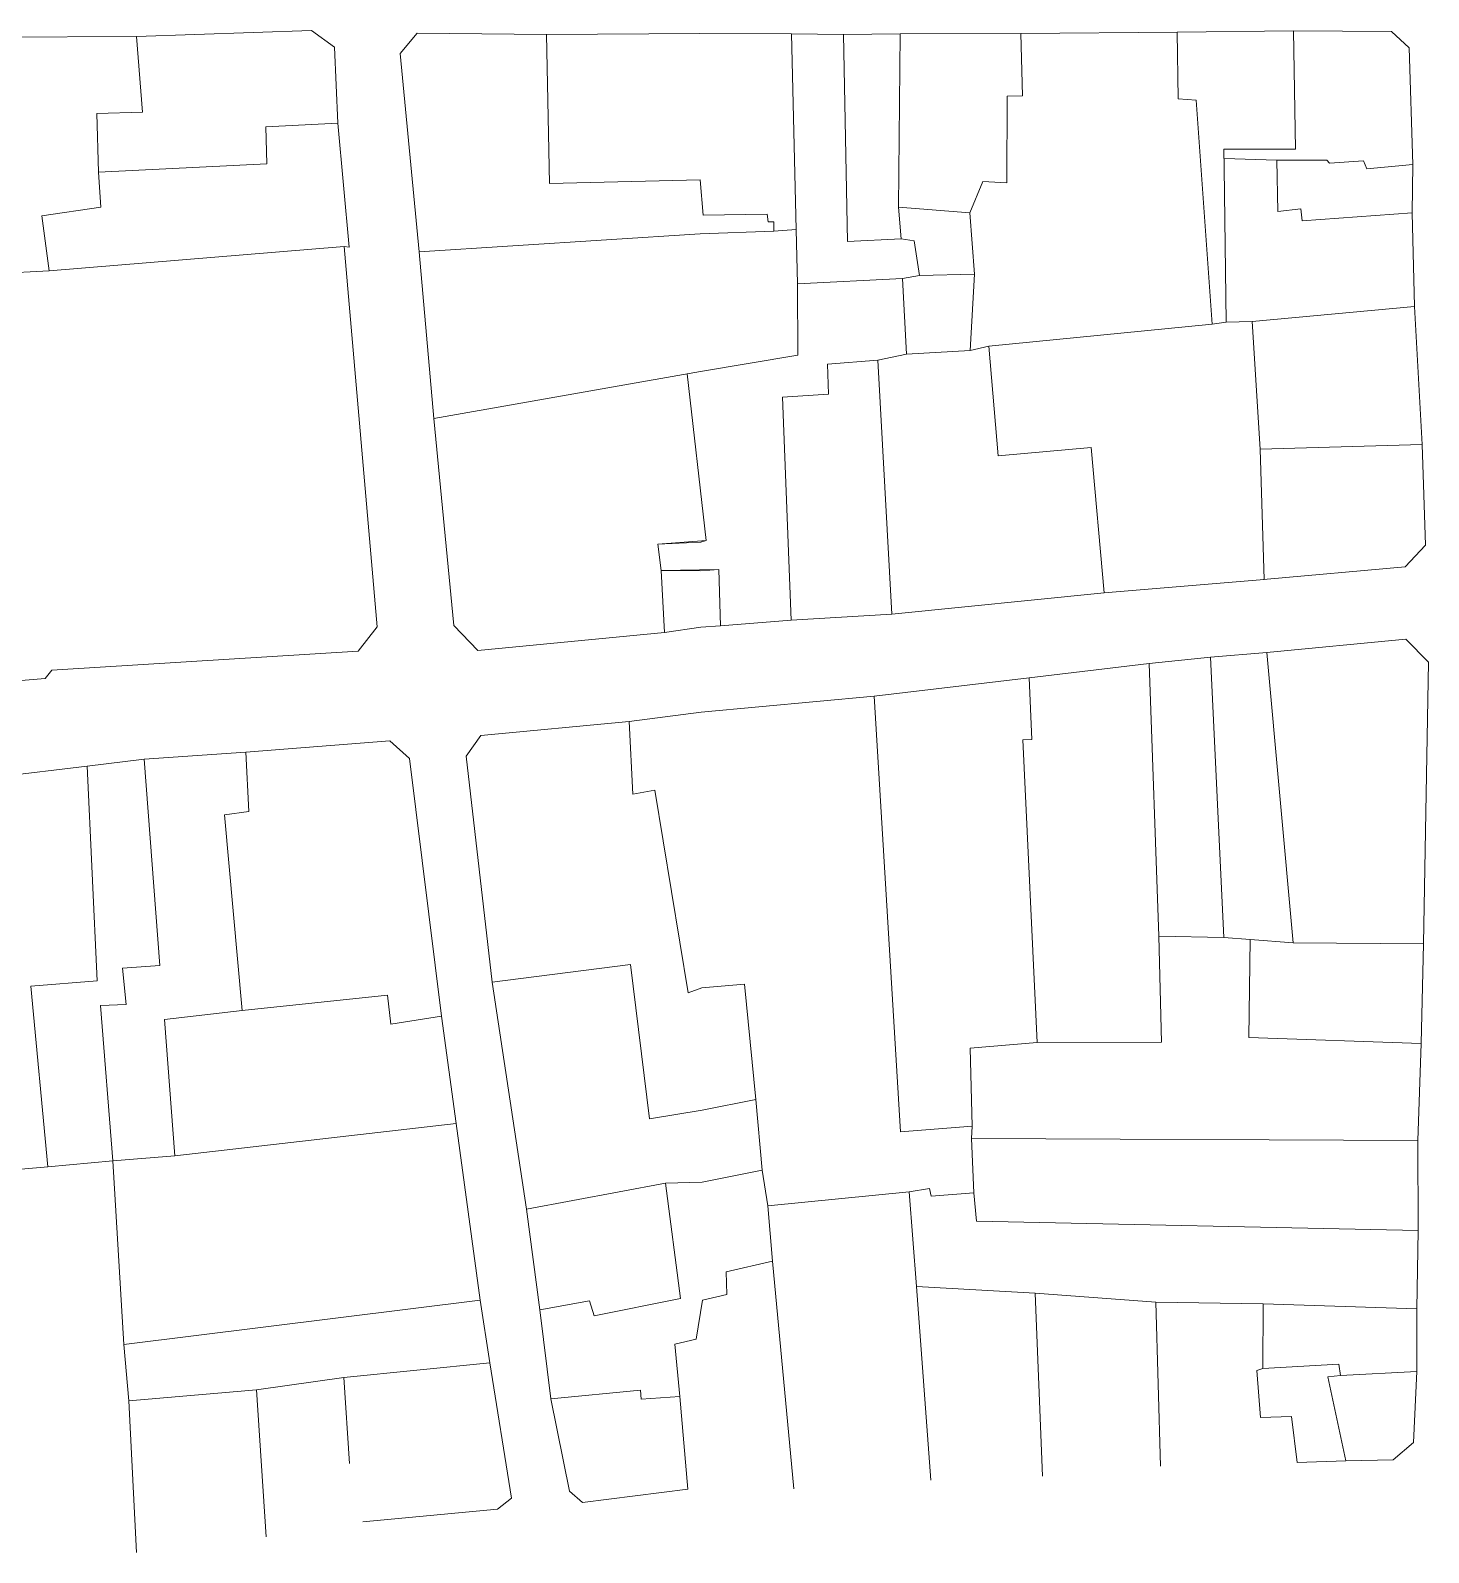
# Model space of a CAD drawing. Header units: millimetres. Extents: x 613231 to 614415, y 1317543 to 1318244.
# Drawn here: x 614166.7 to 614364.1, y 1317648.8 to 1317863.8 of the extents above; entities that cross this region are included whole.
import ezdxf

# ---------------------------------------------------------------- set-up
doc = ezdxf.new("R2010")
doc.units = ezdxf.units.MM
doc.layers.add('2', color=7, linetype='Continuous')

msp = doc.modelspace()

# ---------------------------------------------------------------- linework, layer by layer
at = {"color": 1, "lineweight": 0, "flags": 128}
msp.add_lwpolyline([(614264.16151, 1317779.70586), (614263.93751, 1317787.62786), (614255.77351, 1317787.52386), (614255.30951, 1317791.23286), (614262.14851, 1317791.73686)], dxfattribs=at)
at = {"layer": '2', "color": 1, "lineweight": 0}
for p, q in [((614306.54551, 1317863.35086), (614328.63751, 1317863.52786)), ((614345.04151, 1317863.73586), (614328.63751, 1317863.52786)), ((614328.63751, 1317863.52786), (614328.76451, 1317854.13186)), ((614345.34051, 1317847.02686), (614345.04151, 1317863.73586)), ((614157.64051, 1317862.79286), (614181.69751, 1317862.90386)), ((614181.69751, 1317862.90386), (614182.57951, 1317852.23486)), ((614239.57951, 1317863.20086), (614261.22851, 1317863.34886)), ((614239.57951, 1317863.20086), (614240.01951, 1317842.16386)), ((614261.22851, 1317863.34886), (614274.19451, 1317863.29186)), ((614274.19451, 1317863.29186), (614274.82751, 1317835.66386)), ((614274.19451, 1317863.29186), (614281.50751, 1317863.21486)), ((614281.50751, 1317863.21486), (614289.53251, 1317863.29286)), ((614281.50751, 1317863.21486), (614282.09551, 1317833.96086)), ((614289.53251, 1317863.29286), (614289.29351, 1317838.81086)), ((614289.53251, 1317863.29286), (614306.54551, 1317863.35086)), ((614306.54551, 1317863.35086), (614306.82351, 1317854.56486)), ((614304.63951, 1317854.50686), (614304.57151, 1317842.26586)), ((614306.82351, 1317854.56486), (614304.63951, 1317854.50686)), ((614328.76451, 1317854.13186), (614331.30451, 1317853.93686)), ((614331.30451, 1317853.93686), (614333.57451, 1317822.30186)), ((614182.57951, 1317852.23486), (614176.12051, 1317852.06586)), ((614176.12051, 1317852.06586), (614176.33751, 1317843.78386)), ((614199.97851, 1317850.14386), (614210.14951, 1317850.67786)), ((614210.14951, 1317850.67786), (614211.75451, 1317833.14986)), ((614200.13951, 1317844.96086), (614199.97851, 1317850.14386)), ((614335.23351, 1317846.99186), (614345.34051, 1317847.02686)), ((614335.29151, 1317844.35086), (614335.23351, 1317846.99186)), ((614176.33751, 1317843.78386), (614200.13951, 1317844.96086)), ((614342.70351, 1317845.44286), (614335.26251, 1317845.67086)), ((614335.55451, 1317822.56286), (614335.29151, 1317844.35086)), ((614349.76351, 1317845.46686), (614342.70351, 1317845.44286)), ((614342.70351, 1317845.44286), (614342.82451, 1317838.23086)), ((614350.11951, 1317845.01086), (614349.76351, 1317845.46686)), ((614354.94351, 1317845.38286), (614350.11951, 1317845.01086)), ((614355.40351, 1317844.21686), (614354.94351, 1317845.38286)), ((614361.90351, 1317844.84786), (614355.40351, 1317844.21686)), ((614361.81951, 1317838.04186), (614361.90351, 1317844.84786)), ((614176.70151, 1317838.80486), (614176.33751, 1317843.78386)), ((614261.27351, 1317842.67786), (614240.01951, 1317842.16386)), ((614261.71951, 1317837.70086), (614261.27351, 1317842.67786)), ((614301.21851, 1317842.45786), (614299.35151, 1317838.03286)), ((614304.57151, 1317842.26586), (614301.21851, 1317842.45786)), ((614168.36151, 1317837.61486), (614176.70151, 1317838.80486)), ((614270.75851, 1317837.83386), (614261.71951, 1317837.70086)), ((614270.91451, 1317836.76786), (614270.75851, 1317837.83386)), ((614289.66151, 1317834.34286), (614289.29351, 1317838.81086)), ((614289.29351, 1317838.81086), (614299.35151, 1317838.03286)), ((614299.35151, 1317838.03286), (614300.03551, 1317829.34986)), ((614342.82451, 1317838.23086), (614346.07451, 1317838.59786)), ((614346.07451, 1317838.59786), (614346.28251, 1317836.87186)), ((614346.28251, 1317836.87186), (614361.81951, 1317838.04186)), ((614361.81951, 1317838.04186), (614362.16051, 1317824.78686)), ((614169.39151, 1317829.84186), (614168.36151, 1317837.61486)), ((614271.67651, 1317836.76986), (614270.91451, 1317836.76786)), ((614271.67951, 1317835.44986), (614271.67651, 1317836.76986)), ((614274.82751, 1317835.66386), (614271.67951, 1317835.44986)), ((614274.82751, 1317835.66386), (614275.05151, 1317827.99486)), ((614221.62351, 1317832.51386), (614261.28951, 1317835.05786)), ((614271.67951, 1317835.44986), (614261.28951, 1317835.05786)), ((614282.09551, 1317833.96086), (614289.66151, 1317834.34286)), ((614291.49051, 1317834.04386), (614289.66151, 1317834.34286)), ((614292.26551, 1317829.17086), (614291.49051, 1317834.04386)), ((614211.04251, 1317833.24986), (614169.39151, 1317829.84186)), ((614211.75451, 1317833.14986), (614211.04251, 1317833.24986)), ((614221.62351, 1317832.51386), (614223.69551, 1317808.99086)), ((614169.39151, 1317829.84186), (614159.77951, 1317829.30986)), ((614292.26551, 1317829.17086), (614289.87951, 1317828.75586)), ((614300.03551, 1317829.34986), (614292.26551, 1317829.17086)), ((614299.40451, 1317818.57986), (614300.03551, 1317829.34986)), ((614275.05151, 1317827.99486), (614289.87951, 1317828.75586)), ((614275.05151, 1317827.99486), (614275.07951, 1317817.93786)), ((614289.87951, 1317828.75586), (614290.41651, 1317818.04086)), ((614362.16051, 1317824.78686), (614339.21051, 1317822.67686)), ((614363.22951, 1317805.28586), (614362.16051, 1317824.78686)), ((614339.21051, 1317822.67686), (614335.55451, 1317822.56286)), ((614339.21051, 1317822.67686), (614340.37651, 1317804.64986)), ((614333.57451, 1317822.30186), (614302.04351, 1317819.19786)), ((614333.57451, 1317822.30186), (614335.55451, 1317822.56286)), ((614290.41651, 1317818.04086), (614299.40451, 1317818.57986)), ((614302.04351, 1317819.19786), (614299.40451, 1317818.57986)), ((614302.04351, 1317819.19786), (614303.35551, 1317803.71086)), ((614275.07951, 1317817.93786), (614261.33151, 1317815.60586)), ((614279.24751, 1317816.63186), (614286.35551, 1317817.21486)), ((614279.41051, 1317812.41686), (614279.24751, 1317816.63186)), ((614290.41651, 1317818.04086), (614286.35551, 1317817.21486)), ((614286.35551, 1317817.21486), (614288.33151, 1317781.36286)), ((614223.69551, 1317808.99086), (614261.33151, 1317815.60586)), ((614262.14851, 1317791.73686), (614259.44972, 1317815.27511)), ((614272.91151, 1317811.98786), (614279.41051, 1317812.41686)), ((614274.16451, 1317780.50186), (614272.91151, 1317811.98786)), ((614303.35551, 1317803.71086), (614316.50551, 1317804.87286)), ((614316.50551, 1317804.87286), (614318.33951, 1317784.35986)), ((614340.37651, 1317804.64986), (614363.22951, 1317805.28586)), ((614340.93451, 1317786.21386), (614340.37651, 1317804.64986)), ((614255.30951, 1317791.23286), (614261.38351, 1317791.52986)), ((614255.77351, 1317787.52386), (614255.30951, 1317791.23286)), ((614261.38351, 1317791.52986), (614262.14851, 1317791.73686)), ((614256.24551, 1317778.73386), (614255.77351, 1317787.52386)), ((614255.77351, 1317787.52386), (614261.39251, 1317787.46686)), ((614263.93751, 1317787.62786), (614261.39251, 1317787.46686)), ((614264.16151, 1317779.70586), (614263.93751, 1317787.62786)), ((614318.33951, 1317784.35986), (614340.93451, 1317786.21386)), ((614318.33951, 1317784.35986), (614288.33151, 1317781.36286)), ((614264.16151, 1317779.70586), (614261.40951, 1317779.49286)), ((614274.16451, 1317780.50186), (614264.16151, 1317779.70586)), ((614288.33151, 1317781.36286), (614274.16451, 1317780.50186)), ((614256.24551, 1317778.73386), (614261.40951, 1317779.49286)), ((614333.34551, 1317775.26786), (614341.31751, 1317775.90486)), ((614341.31751, 1317775.90486), (614345.03451, 1317734.92886)), ((614307.75751, 1317772.33686), (614324.66351, 1317774.37486)), ((614333.34551, 1317775.26786), (614324.66351, 1317774.37486)), ((614324.66351, 1317774.37486), (614326.03751, 1317735.87986)), ((614335.23051, 1317735.65686), (614333.34551, 1317775.26786)), ((614307.75751, 1317772.33686), (614285.87451, 1317769.77386)), ((614308.13651, 1317763.65286), (614307.75751, 1317772.33686)), ((614261.43551, 1317767.50586), (614285.87451, 1317769.77386)), ((614285.87451, 1317769.77386), (614289.59651, 1317708.22686)), ((614251.28151, 1317766.16986), (614261.43551, 1317767.50586)), ((614251.28151, 1317766.16986), (614251.80651, 1317755.90586)), ((614306.86651, 1317763.59786), (614308.13651, 1317763.65286)), ((614308.86151, 1317720.83786), (614306.86651, 1317763.59786)), ((614182.77751, 1317760.86586), (614174.74351, 1317759.87986)), ((614182.77751, 1317760.86586), (614197.17051, 1317761.86686)), ((614185.01151, 1317731.70186), (614182.77751, 1317760.86586)), ((614197.17051, 1317761.86686), (614197.59051, 1317753.48386)), ((614158.57251, 1317757.90886), (614174.74351, 1317759.87986)), ((614174.74351, 1317759.87986), (614176.16551, 1317729.54586)), ((614251.80651, 1317755.90586), (614254.90851, 1317756.47286)), ((614254.90851, 1317756.47286), (614259.58251, 1317727.87386)), ((614197.59051, 1317753.48386), (614194.13251, 1317753.01786)), ((614194.13251, 1317753.01786), (614196.61851, 1317725.37886)), ((614326.03751, 1317735.87986), (614335.23051, 1317735.65686)), ((614326.03751, 1317735.87986), (614326.43351, 1317720.89786)), ((614338.93851, 1317735.41586), (614335.23051, 1317735.65686)), ((614338.93851, 1317735.41586), (614338.77351, 1317721.54886)), ((614345.03451, 1317734.92886), (614338.93851, 1317735.41586)), ((614363.42051, 1317734.78786), (614345.03451, 1317734.92886)), ((614363.10251, 1317720.71786), (614363.42051, 1317734.78786)), ((614179.72251, 1317731.33286), (614185.01151, 1317731.70186)), ((614180.23951, 1317726.20186), (614179.72251, 1317731.33286)), ((614231.91051, 1317729.37986), (614251.43851, 1317731.86786)), ((614251.43851, 1317731.86786), (614254.11851, 1317710.07386)), ((614176.16551, 1317729.54586), (614166.80751, 1317728.81086)), ((614166.80751, 1317728.81086), (614169.18851, 1317703.30686)), ((614231.91051, 1317729.37986), (614236.79451, 1317697.32686)), ((614259.58251, 1317727.87386), (614261.51951, 1317728.54986)), ((614261.51951, 1317728.54986), (614267.54951, 1317729.07786)), ((614267.54951, 1317729.07786), (614269.16751, 1317712.77986)), ((614176.62851, 1317726.09186), (614180.23951, 1317726.20186)), ((614178.39351, 1317704.14286), (614176.62851, 1317726.09186)), ((614217.16351, 1317727.51386), (614196.61851, 1317725.37886)), ((614217.62851, 1317723.44986), (614217.16351, 1317727.51386)), ((614196.61851, 1317725.37886), (614185.68551, 1317724.08086)), ((614185.68551, 1317724.08086), (614187.14051, 1317704.82486)), ((614224.79751, 1317724.58586), (614217.62851, 1317723.44986)), ((614226.85651, 1317709.39686), (614224.79751, 1317724.58586)), ((614299.41751, 1317720.04386), (614308.86151, 1317720.83786)), ((614299.70151, 1317709.02286), (614299.41751, 1317720.04386)), ((614326.43351, 1317720.89786), (614308.86151, 1317720.83786)), ((614338.77351, 1317721.54886), (614363.10251, 1317720.71786)), ((614363.10251, 1317720.71786), (614362.63151, 1317707.00286)), ((614254.11851, 1317710.07386), (614261.55651, 1317711.28086)), ((614269.16751, 1317712.77986), (614261.55651, 1317711.28086)), ((614269.16751, 1317712.77986), (614270.05851, 1317702.82786)), ((614187.14051, 1317704.82486), (614226.85651, 1317709.39686)), ((614230.25351, 1317684.45386), (614226.85651, 1317709.39686)), ((614289.59651, 1317708.22686), (614299.70151, 1317709.02286)), ((614299.60451, 1317707.29586), (614299.70151, 1317709.02286)), ((614362.63151, 1317707.00286), (614299.60451, 1317707.29586)), ((614299.60451, 1317707.29586), (614299.92951, 1317699.62786)), ((614362.63151, 1317707.00286), (614362.66651, 1317694.30486)), ((614187.14051, 1317704.82486), (614178.39351, 1317704.14286)), ((614169.18851, 1317703.30686), (614154.84751, 1317702.05086)), ((614169.18851, 1317703.30686), (614178.39351, 1317704.14286)), ((614178.39351, 1317704.14286), (614179.91051, 1317678.17886)), ((614270.05851, 1317702.82786), (614261.57851, 1317701.12186)), ((614270.05851, 1317702.82786), (614270.83351, 1317697.80186)), ((614256.42151, 1317700.98386), (614236.79451, 1317697.32686)), ((614256.42151, 1317700.98386), (614261.57851, 1317701.12186)), ((614258.53351, 1317684.67686), (614256.42151, 1317700.98386)), ((614293.68151, 1317700.21586), (614290.78751, 1317699.74886)), ((614293.88751, 1317699.14986), (614293.68151, 1317700.21586)), ((614270.83351, 1317697.80186), (614290.78751, 1317699.74886)), ((614290.78751, 1317699.74886), (614291.83951, 1317686.39386)), ((614299.92951, 1317699.62786), (614293.88751, 1317699.14986)), ((614300.29651, 1317695.61586), (614299.92951, 1317699.62786)), ((614236.79451, 1317697.32686), (614238.64851, 1317683.10286)), ((614270.83351, 1317697.80186), (614271.51451, 1317689.98186)), ((614362.66651, 1317694.30486), (614300.29651, 1317695.61586)), ((614362.66651, 1317694.30486), (614362.49351, 1317683.23186)), ((614271.51451, 1317689.98186), (614264.96751, 1317688.43586)), ((614271.51451, 1317689.98186), (614274.49751, 1317657.79086)), ((614264.96751, 1317688.43586), (614265.07751, 1317685.23686)), ((614265.07751, 1317685.23686), (614261.61451, 1317684.46286)), ((614291.83951, 1317686.39386), (614308.60151, 1317685.43586)), ((614293.84351, 1317659.02486), (614291.83951, 1317686.39386)), ((614308.60151, 1317685.43586), (614325.61951, 1317684.17286)), ((614308.60151, 1317685.43586), (614309.63651, 1317659.58586)), ((614179.91051, 1317678.17886), (614230.25351, 1317684.45386)), ((614230.25351, 1317684.45386), (614231.59051, 1317675.61486)), ((614238.64851, 1317683.10286), (614245.66551, 1317684.33986)), ((614240.19451, 1317670.50386), (614238.64851, 1317683.10286)), ((614245.66551, 1317684.33986), (614246.33051, 1317682.25786)), ((614246.33051, 1317682.25786), (614258.53351, 1317684.67686)), ((614260.72951, 1317678.93986), (614261.61451, 1317684.46286)), ((614326.29151, 1317661.01386), (614325.61951, 1317684.17286)), ((614325.61951, 1317684.17286), (614340.75451, 1317683.91986)), ((614340.75451, 1317683.91986), (614340.72851, 1317674.82786)), ((614362.49351, 1317683.23186), (614340.75451, 1317683.91986)), ((614362.46651, 1317674.39386), (614362.49351, 1317683.23186)), ((614257.72951, 1317678.22086), (614260.72951, 1317678.93986)), ((614180.63551, 1317670.25286), (614179.91051, 1317678.17886)), ((614258.40251, 1317670.85386), (614257.72951, 1317678.22086)), ((614231.59051, 1317675.61486), (614210.99451, 1317673.53086)), ((614340.72851, 1317674.82786), (614339.86551, 1317674.51986)), ((614339.86551, 1317674.51986), (614340.39151, 1317667.86786)), ((614351.44251, 1317675.42286), (614340.72851, 1317674.82786)), ((614351.70151, 1317673.79886), (614351.44251, 1317675.42286)), ((614351.70151, 1317673.79886), (614362.46651, 1317674.39386)), ((614210.99451, 1317673.53086), (614198.63751, 1317671.77186)), ((614210.99451, 1317673.53086), (614211.77751, 1317661.38686)), ((614349.92351, 1317673.63986), (614351.70151, 1317673.79886)), ((614352.44451, 1317661.76386), (614349.92351, 1317673.63986)), ((614180.63551, 1317670.25286), (614198.63751, 1317671.77186)), ((614181.73751, 1317648.81086), (614180.63551, 1317670.25286)), ((614198.63751, 1317671.77186), (614200.04451, 1317651.04186)), ((614240.19451, 1317670.50386), (614252.85751, 1317671.75486)), ((614252.85751, 1317671.75486), (614252.96151, 1317670.48486)), ((614252.96151, 1317670.48486), (614258.40251, 1317670.85386)), ((614258.40251, 1317670.85386), (614259.54251, 1317657.74586)), ((614340.39151, 1317667.86786), (614344.75851, 1317668.03586)), ((614344.75851, 1317668.03586), (614345.58851, 1317661.53686)), ((614345.58851, 1317661.53686), (614352.44451, 1317661.76386))]:
    msp.add_line(p, q, dxfattribs=at)
for points in [[(614181.69751, 1317862.90386), (614206.41551, 1317863.77886), (614209.67451, 1317861.39886), (614210.14951, 1317850.67786)], [(614345.04151, 1317863.73586), (614358.90651, 1317863.63086), (614361.40151, 1317861.30286), (614361.90351, 1317844.84786)], [(614239.57951, 1317863.20086), (614221.31951, 1317863.40986), (614218.93351, 1317860.50686), (614221.62351, 1317832.51386)], [(614160.83851, 1317771.58386), (614168.82351, 1317772.26486), (614169.78751, 1317773.43586), (614213.01651, 1317776.13586), (614215.70651, 1317779.54686), (614211.04251, 1317833.24986)], [(614223.69551, 1317808.99086), (614226.54051, 1317779.72686), (614229.90251, 1317776.22886), (614256.24551, 1317778.73386)], [(614363.22951, 1317805.28586), (614363.67351, 1317791.06586), (614360.83851, 1317788.00886), (614340.83251, 1317786.21386)], [(614341.31751, 1317775.90486), (614360.91651, 1317777.79986), (614364.12451, 1317774.55986), (614363.42051, 1317734.78786)], [(614231.91051, 1317729.37986), (614228.24851, 1317761.28386), (614230.32951, 1317764.18586), (614251.28151, 1317766.16986)], [(614197.17051, 1317761.86686), (614217.46151, 1317763.44286), (614220.26351, 1317760.95986), (614224.79751, 1317724.58586)], [(614213.67251, 1317653.15986), (614232.69251, 1317654.93486), (614234.67351, 1317656.51486), (614231.59051, 1317675.61486)], [(614362.46651, 1317674.39386), (614361.98551, 1317664.33586), (614359.14851, 1317661.88786), (614352.44451, 1317661.76386)], [(614259.54251, 1317657.74586), (614244.69451, 1317655.87986), (614242.86051, 1317657.50086), (614240.19451, 1317670.50386)]]:
    msp.add_lwpolyline(points, dxfattribs=at)

doc.saveas('drawing.dxf')
